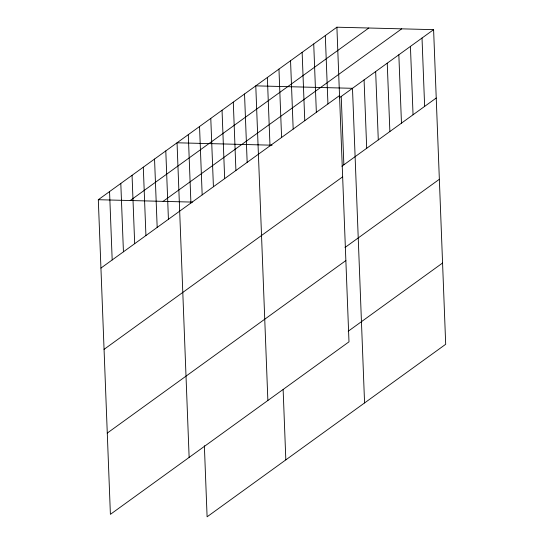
<?xml version="1.0" encoding="UTF-8"?>
<svg xmlns="http://www.w3.org/2000/svg" width="544" height="544" viewBox="0 0 544 544"><rect width="100%" height="100%" fill="white"/><g stroke="black" fill="none" stroke-linecap="round" stroke-linejoin="round"><path stroke-width="0.82" d="M336.899 27.2L348.99 341.829L110.398 514.345L98.308 199.716L336.899 27.2L433.602 29.655L445.692 344.284L207.101 516.8L204.367 445.692M130.22 200.525L368.812 28.009M163.098 201.362L401.69 28.846M100.939 268.083L339.531 95.567M339.252 97.872L433.602 29.655M341.877 166.24L436.227 98.015M104.06 349.35L342.652 176.834M344.998 247.506L439.355 179.282M107.277 433.078L345.868 260.562M348.214 331.242L442.571 263.017M272.068 145.194L177.045 142.786L189.135 457.416M98.308 199.716L192.494 202.103M422.015 38.032L424.64 106.393M410.428 46.41L413.052 114.777M398.84 54.788L401.465 123.155M387.246 63.172L389.871 131.532M375.659 71.55L378.284 139.91M364.072 79.927L366.697 148.294M364.568 402.941L352.485 88.305L255.782 85.857L267.866 400.486M341.231 96.438L343.862 164.805M325.312 35.578L327.937 103.945M313.725 43.962L316.35 112.322M302.138 52.34L304.762 120.7M290.55 60.717L293.175 129.084M278.956 69.095L281.588 137.462M283.132 389.606L285.831 459.87M267.369 77.479L269.994 145.84M244.535 93.99L247.16 162.35M233.288 102.122L235.912 170.483M222.04 110.255L224.665 178.616M210.786 118.388L213.418 186.748M199.539 126.521L202.171 194.881M188.292 134.654L190.917 203.014M165.798 150.919L168.422 219.286M154.55 159.052L157.175 227.419M143.303 167.185L145.928 235.552M132.056 175.318L134.681 243.685M120.809 183.45L123.434 251.818M109.555 191.583L112.186 259.95"/></g></svg>
